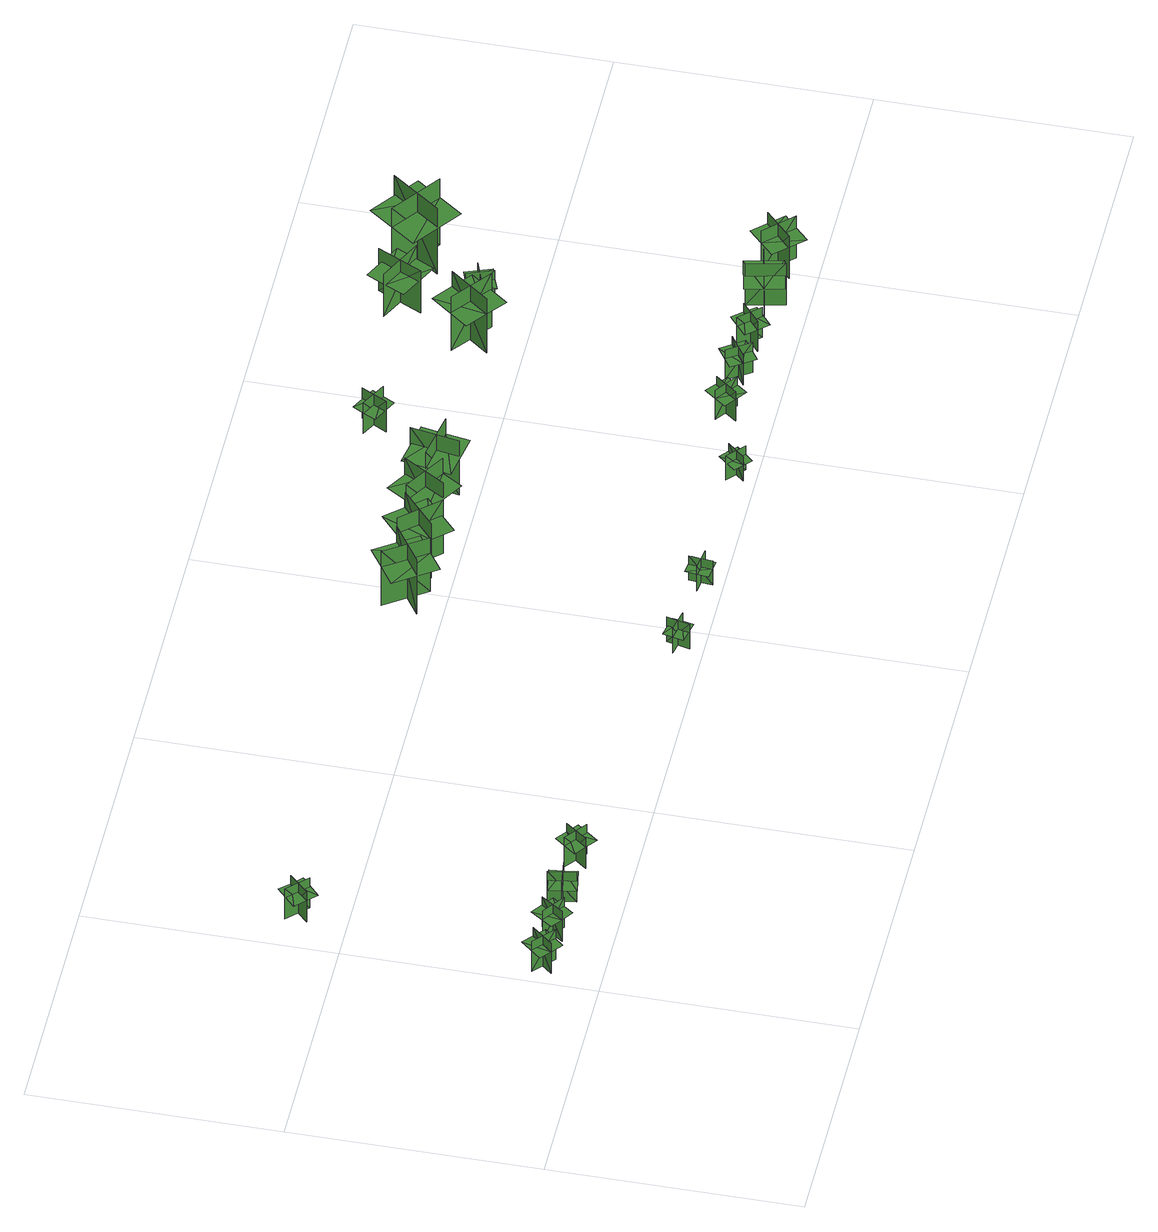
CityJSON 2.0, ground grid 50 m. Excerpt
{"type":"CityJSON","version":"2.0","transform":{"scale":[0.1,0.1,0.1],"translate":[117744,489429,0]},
"CityObjects":{
"tree1":{"type":"SolitaryVegetationObject","geometry":[{"type":"MultiSurface","lod":"1","boundaries":[[[0,1,2]],[[0,2,3]],[[4,5,6]],[[4,6,7]],[[8,9,10]],[[8,10,11]],[[8,11,12]],[[8,12,13]]]}]},
"tree2":{"type":"SolitaryVegetationObject","geometry":[{"type":"MultiSurface","lod":"1","boundaries":[[[14,15,16]],[[14,16,17]],[[18,19,20]],[[18,20,21]],[[22,23,24]],[[22,24,25]],[[22,25,26]],[[22,26,27]]]}]},
"tree3":{"type":"SolitaryVegetationObject","geometry":[{"type":"MultiSurface","lod":"1","boundaries":[[[28,29,30]],[[28,30,31]],[[32,33,34]],[[32,34,35]],[[36,37,38]],[[36,38,39]],[[36,39,40]],[[36,40,41]]]}]},
"tree4":{"type":"SolitaryVegetationObject","geometry":[{"type":"MultiSurface","lod":"1","boundaries":[[[42,43,44]],[[42,44,45]],[[46,47,48]],[[46,48,49]],[[50,51,52]],[[50,52,53]],[[50,53,54]],[[50,54,55]]]}]},
"tree5":{"type":"SolitaryVegetationObject","geometry":[{"type":"MultiSurface","lod":"1","boundaries":[[[56,57,58]],[[56,58,59]],[[60,61,62]],[[60,62,63]],[[64,65,66]],[[64,66,67]],[[64,67,68]],[[64,68,69]]]}]},
"tree6":{"type":"SolitaryVegetationObject","geometry":[{"type":"MultiSurface","lod":"1","boundaries":[[[70,71,72]],[[70,72,73]],[[74,75,76]],[[74,76,77]],[[78,79,80]],[[78,80,81]],[[78,79,82]],[[78,82,83]]]}]},
"tree7":{"type":"SolitaryVegetationObject","geometry":[{"type":"MultiSurface","lod":"1","boundaries":[[[84,85,86]],[[84,86,87]],[[88,89,90]],[[88,90,91]],[[92,93,94]],[[92,94,95]],[[92,93,96]],[[92,96,97]]]}]},
"tree8":{"type":"SolitaryVegetationObject","geometry":[{"type":"MultiSurface","lod":"1","boundaries":[[[98,99,100]],[[98,100,101]],[[102,103,104]],[[102,104,105]],[[106,107,108]],[[106,108,109]],[[106,109,110]],[[106,110,111]]]}]},
"tree9":{"type":"SolitaryVegetationObject","geometry":[{"type":"MultiSurface","lod":"1","boundaries":[[[112,113,114]],[[112,114,115]],[[116,117,118]],[[116,118,119]],[[120,121,122]],[[120,122,123]],[[120,123,124]],[[120,124,125]]]}]},
"tree10":{"type":"SolitaryVegetationObject","geometry":[{"type":"MultiSurface","lod":"1","boundaries":[[[126,127,128]],[[126,128,129]],[[130,131,132]],[[130,132,133]],[[134,135,136]],[[134,136,137]],[[134,137,138]],[[134,138,139]]]}]},
"tree11":{"type":"SolitaryVegetationObject","geometry":[{"type":"MultiSurface","lod":"1","boundaries":[[[140,141,142]],[[140,142,143]],[[144,145,146]],[[144,146,147]],[[148,149,150]],[[148,150,151]],[[148,151,152]],[[148,152,153]]]}]},
"tree12":{"type":"SolitaryVegetationObject","geometry":[{"type":"MultiSurface","lod":"1","boundaries":[[[154,155,156]],[[154,156,157]],[[158,159,160]],[[158,160,161]],[[162,163,164]],[[162,164,165]],[[162,163,166]],[[162,166,167]]]}]},
"tree13":{"type":"SolitaryVegetationObject","geometry":[{"type":"MultiSurface","lod":"1","boundaries":[[[168,169,170]],[[168,170,171]],[[172,173,174]],[[172,174,175]],[[176,177,178]],[[176,178,179]],[[176,179,180]],[[176,180,181]]]}]},
"tree14":{"type":"SolitaryVegetationObject","geometry":[{"type":"MultiSurface","lod":"1","boundaries":[[[182,183,184]],[[182,184,185]],[[186,187,188]],[[186,188,189]],[[190,191,192]],[[190,192,193]],[[190,191,194]],[[190,194,195]]]}]},
"tree15":{"type":"SolitaryVegetationObject","geometry":[{"type":"MultiSurface","lod":"1","boundaries":[[[196,197,198]],[[196,198,199]],[[200,201,202]],[[200,202,203]],[[204,205,206]],[[204,206,207]],[[204,207,208]],[[204,208,209]]]}]},
"tree16":{"type":"SolitaryVegetationObject","geometry":[{"type":"MultiSurface","lod":"1","boundaries":[[[210,211,212]],[[210,212,213]],[[214,215,216]],[[214,216,217]],[[218,219,220]],[[218,220,221]],[[218,221,222]],[[218,222,223]]]}]},
"tree17":{"type":"SolitaryVegetationObject","geometry":[{"type":"MultiSurface","lod":"1","boundaries":[[[224,225,226]],[[224,226,227]],[[228,229,230]],[[228,230,231]],[[232,233,234]],[[232,234,235]],[[232,235,236]],[[232,236,237]]]}]},
"tree18":{"type":"SolitaryVegetationObject","geometry":[{"type":"MultiSurface","lod":"1","boundaries":[[[238,239,240]],[[238,240,241]],[[242,243,244]],[[242,244,245]],[[246,247,248]],[[246,248,249]],[[246,249,250]],[[246,250,251]]]}]},
"tree19":{"type":"SolitaryVegetationObject","geometry":[{"type":"MultiSurface","lod":"1","boundaries":[[[252,253,254]],[[252,254,255]],[[256,257,258]],[[256,258,259]],[[260,261,262]],[[260,262,263]],[[260,263,264]],[[260,264,265]]]}]},
"tree20":{"type":"SolitaryVegetationObject","geometry":[{"type":"MultiSurface","lod":"1","boundaries":[[[266,267,268]],[[266,268,269]],[[270,271,272]],[[270,272,273]],[[274,275,276]],[[274,276,277]],[[274,277,278]],[[274,278,279]]]}]},
"tree21":{"type":"SolitaryVegetationObject","geometry":[{"type":"MultiSurface","lod":"1","boundaries":[[[280,281,282]],[[280,282,283]],[[284,285,286]],[[284,286,287]],[[288,289,290]],[[288,290,291]],[[288,291,292]],[[288,292,293]]]}]},
"tree22":{"type":"SolitaryVegetationObject","geometry":[{"type":"MultiSurface","lod":"1","boundaries":[[[294,295,296]],[[294,296,297]],[[298,299,300]],[[298,300,301]],[[302,303,304]],[[302,304,305]],[[302,305,306]],[[302,306,307]]]}]}
},
"vertices":[
[20,134,10],[61,97,10],[61,97,87],[20,134,87],[22,97,10],[58,139,10],[58,139,87],[22,97,87],[22,97,66],[43,79,66],[79,120,66],[58,139,66],[37,157,66],[1,115,66],
[105,131,11],[150,99,11],[150,99,88],[105,131,88],[111,95,11],[143,140,11],[143,140,88],[111,95,88],[111,95,67],[134,79,67],[166,124,67],[143,140,67],[120,156,67],[89,111,67],
[219,90,14],[210,144,14],[210,144,91],[219,90,91],[241,119,14],[186,111,14],[186,111,91],[241,119,91],[241,119,69],[237,147,69],[182,138,69],[186,111,69],[191,83,69],[245,92,69],
[101,578,13],[62,618,13],[62,618,90],[101,578,90],[101,615,13],[62,576,13],[62,576,90],[101,615,90],[101,615,68],[82,635,68],[42,596,68],[62,576,68],[81,557,68],[121,595,68],
[353,99,13],[309,133,13],[309,133,90],[353,99,90],[348,136,13],[314,92,13],[314,92,90],[348,136,90],[348,136,68],[326,153,68],[292,109,68],[314,92,68],[336,75,68],[370,119,68],
[974,45,11],[928,55,11],[928,55,74],[974,45,74],[957,72,11],[946,26,11],[946,26,74],[957,72,74],[974,46,53],[928,56,53],[923,33,53],[969,23,53],[932,75,53],[978,65,53],
[1128,20,9],[1133,67,9],[1133,67,71],[1128,20,71],[1153,40,9],[1106,46,9],[1106,46,71],[1153,40,71],[1129,20,50],[1135,67,50],[1111,70,50],[1106,23,50],[1154,65,50],[1148,18,50],
[934,548,11],[1017,604,11],[1017,604,150],[934,548,150],[999,536,11],[943,618,11],[943,618,150],[999,536,150],[999,536,111],[1040,564,111],[984,646,111],[943,618,111],[902,590,111],[958,508,111],
[1041,608,10],[1107,534,10],[1107,534,149],[1041,608,149],[1037,542,10],[1112,608,10],[1112,608,149],[1037,542,149],[1037,542,110],[1070,505,110],[1145,571,110],[1112,608,110],[1079,645,110],[1004,579,110],
[1153,543,11],[1204,628,11],[1204,628,149],[1153,543,149],[1218,558,11],[1132,610,11],[1132,610,149],[1218,558,149],[1218,558,110],[1243,601,110],[1158,652,110],[1132,610,110],[1107,567,110],[1192,516,110],
[1270,537,11],[1287,635,11],[1287,635,150],[1270,537,150],[1324,575,11],[1226,592,11],[1226,592,150],[1324,575,150],[1324,575,111],[1333,624,111],[1235,641,111],[1226,592,111],[1218,543,111],[1316,526,111],
[1427,24,2],[1458,59,2],[1458,59,64],[1427,24,64],[1458,26,2],[1423,57,2],[1423,57,64],[1458,26,64],[1428,23,43],[1459,58,43],[1441,73,43],[1410,38,43],[1473,45,43],[1442,10,43],
[1605,113,14],[1572,69,14],[1572,69,90],[1605,113,90],[1568,108,14],[1613,75,14],[1613,75,90],[1568,108,90],[1568,108,69],[1552,86,69],[1596,53,69],[1613,75,69],[1629,97,69],[1585,131,69],
[1448,721,13],[1396,748,13],[1396,748,91],[1448,721,91],[1436,759,13],[1409,707,13],[1409,707,91],[1436,759,91],[1449,723,65],[1397,749,65],[1384,723,65],[1436,697,65],[1408,770,65],[1460,744,65],
[1680,112,13],[1711,66,13],[1711,66,90],[1680,112,90],[1673,76,13],[1719,107,13],[1719,107,90],[1673,76,90],[1673,76,69],[1689,53,69],[1735,84,69],[1719,107,69],[1703,130,69],[1658,99,69],
[1808,68,13],[1772,110,13],[1772,110,90],[1808,68,90],[1812,105,13],[1769,69,13],[1769,69,90],[1812,105,90],[1812,105,68],[1794,126,68],[1751,90,68],[1769,69,68],[1787,48,68],[1829,83,68],
[1653,633,12],[1732,572,12],[1732,572,151],[1653,633,151],[1661,567,12],[1722,646,12],[1722,646,151],[1661,567,151],[1661,567,112],[1700,537,112],[1761,616,112],[1722,646,112],[1682,676,112],[1621,598,112],
[1889,118,11],[1906,43,11],[1906,43,119],[1889,118,119],[1861,75,11],[1936,92,11],[1936,92,119],[1861,75,119],[1861,75,88],[1869,37,88],[1945,54,88],[1936,92,88],[1928,130,88],[1853,113,88],
[1817,617,14],[1765,598,14],[1765,598,91],[1817,617,91],[1784,633,14],[1803,581,14],[1803,581,91],[1784,633,91],[1784,633,69],[1758,623,69],[1777,571,69],[1803,581,69],[1829,590,69],[1810,642,69],
[1784,800,14],[1740,710,14],[1740,710,123],[1784,800,123],[1716,776,14],[1806,732,14],[1806,732,123],[1716,776,123],[1720,774,93],[1701,735,93],[1783,694,93],[1803,733,93],[1822,773,93],[1739,813,93],
[2035,105,12],[1978,52,12],[1978,52,120],[2035,105,120],[1983,107,12],[2036,51,12],[2036,51,120],[1983,107,120],[1983,107,89],[1955,81,89],[2008,24,89],[2036,51,89],[2064,77,89],[2011,134,89],
[1857,703,8],[1929,801,8],[1929,801,178],[1857,703,178],[1937,715,8],[1839,787,8],[1839,787,178],[1937,715,178],[1937,715,130],[1973,764,130],[1875,836,130],[1839,787,130],[1803,738,130],[1901,666,130]
]}
